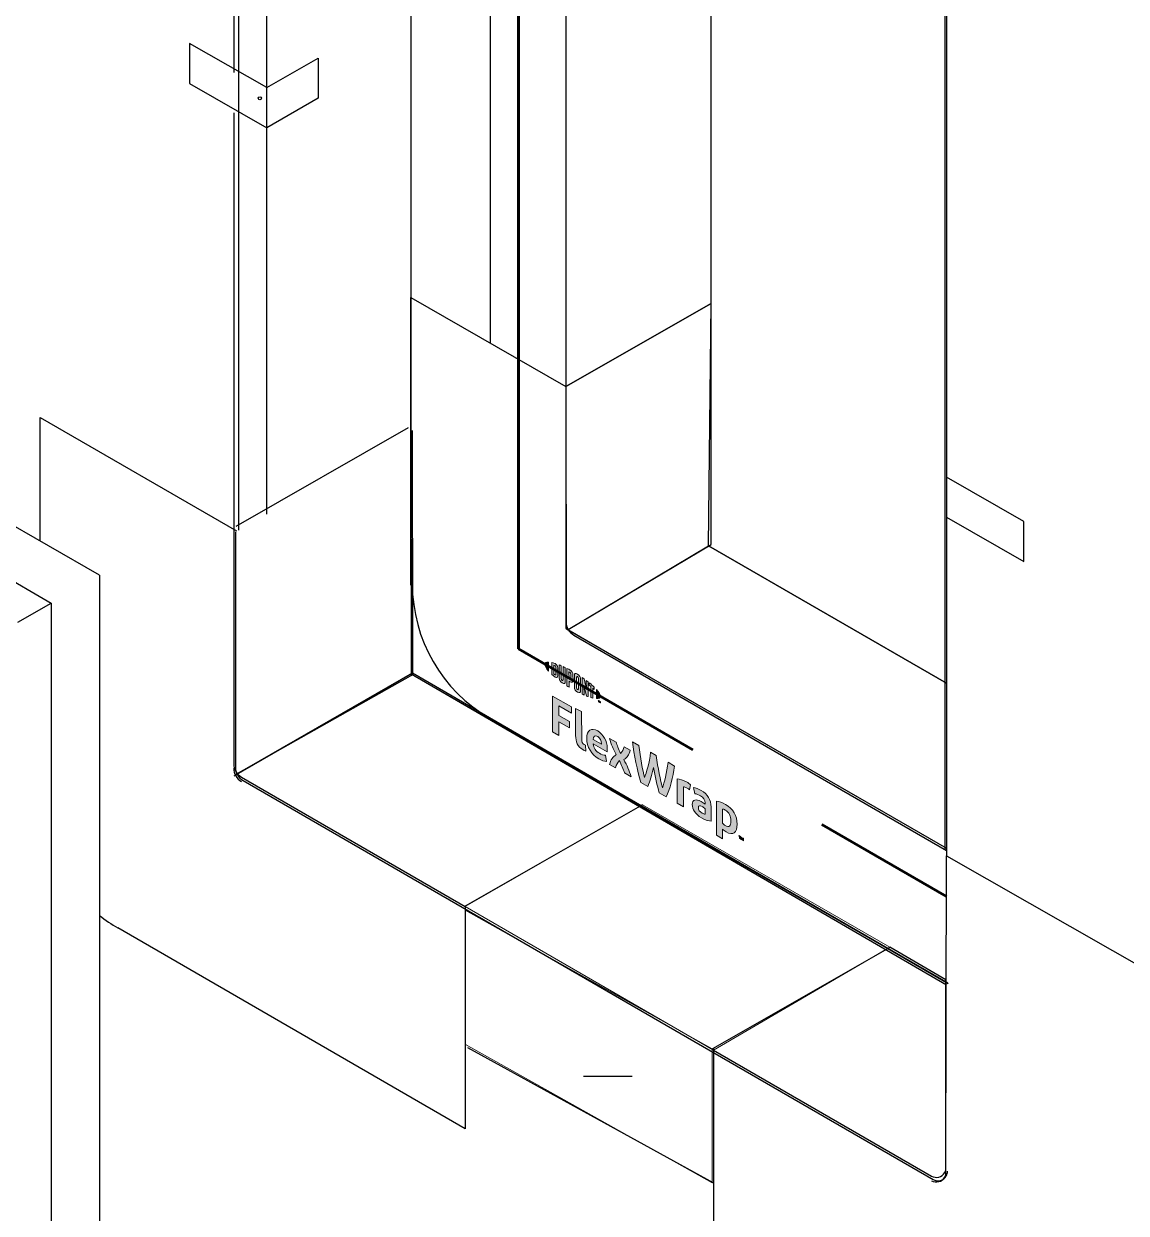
# Model space of a CAD drawing. Header units: inches. Extents: x -22 to 84, y -21 to 19.
# Drawn here: x 63.848 to 65.623, y -2.798 to -0.882 of the extents above; entities that cross this region are included whole.
import ezdxf

# ---------------------------------------------------------------- set-up
doc = ezdxf.new("R2010")
doc.units = ezdxf.units.IN
doc.header["$MEASUREMENT"] = 0
for name, color, linetype, lineweight in [('G-ANNO-TTLB', 7, 'Continuous', 0), ('TYVEK', 7, 'Continuous', 0), ('X-REF - TRACED', 7, 'Continuous', 0)]:
    doc.layers.add(name, color=color, linetype=linetype, lineweight=lineweight)
pattern_1 = [(45, (0, 0), (-7.071, 7.071), [])]

# ---------------------------------------------------------------- blocks, each defined once
blk = doc.blocks.new('Block_28')
at = {"layer": 'TYVEK', "true_color": 0x003b71, "transparency": 33554687}
h = blk.add_hatch(color=156, dxfattribs=at)
h.dxf.hatch_style = 2
edge = h.paths.add_edge_path()
edge.add_spline(control_points=[(64.6999, -2.0227), (64.6999, -2.0227), (64.6997, -1.9651), (64.6997, -1.9651), (64.6997, -1.9651), (64.7301, -1.9826), (64.7301, -1.9826), (64.7301, -1.9826), (64.7301, -1.9926), (64.7301, -1.9926), (64.7301, -1.9926), (64.7099, -1.981), (64.7099, -1.981), (64.7099, -1.981), (64.71, -1.9966), (64.71, -1.9966), (64.71, -1.9966), (64.7269, -2.0064), (64.7269, -2.0064), (64.7269, -2.0064), (64.7269, -2.0164), (64.7269, -2.0164), (64.7269, -2.0164), (64.71, -2.0066), (64.71, -2.0066), (64.71, -2.0066), (64.71, -2.0285), (64.71, -2.0285), (64.71, -2.0285), (64.6999, -2.0227), (64.6999, -2.0227)], knot_values=[0, 0, 0, 0, 1, 1, 1, 2, 2, 2, 3, 3, 3, 4, 4, 4, 5, 5, 5, 6, 6, 6, 7, 7, 7, 8, 8, 8, 9, 9, 9, 10, 10, 10, 10], degree=3, periodic=0)
h = blk.add_hatch(color=156, dxfattribs=at)
h.dxf.hatch_style = 2
edge = h.paths.add_edge_path()
edge.add_spline(control_points=[(64.7467, -2.0344), (64.7467, -2.0388), (64.7477, -2.0418), (64.7506, -2.0434), (64.7513, -2.0438), (64.752, -2.0441), (64.7526, -2.0443), (64.7526, -2.0443), (64.7534, -2.0537), (64.7534, -2.0537), (64.752, -2.0533), (64.7498, -2.0523), (64.7484, -2.0515), (64.7402, -2.0468), (64.7369, -2.0387), (64.7369, -2.0289), (64.7369, -2.0289), (64.7368, -1.985), (64.7368, -1.985), (64.7368, -1.985), (64.7466, -1.99), (64.7466, -1.99), (64.7466, -1.99), (64.7467, -2.0344), (64.7467, -2.0344)], knot_values=[0, 0, 0, 0, 1, 1, 1, 2, 2, 2, 3, 3, 3, 4, 4, 4, 5, 5, 5, 6, 6, 6, 7, 7, 7, 8, 8, 8, 8], degree=3, periodic=0)
h = blk.add_hatch(color=156, dxfattribs=at)
h.dxf.hatch_style = 2
edge = h.paths.add_edge_path()
edge.add_spline(control_points=[(64.7649, -2.0351), (64.7649, -2.0351), (64.7785, -2.0428), (64.7785, -2.0428), (64.7785, -2.0428), (64.7784, -2.0419), (64.7784, -2.0419), (64.7784, -2.0373), (64.7763, -2.0327), (64.7724, -2.0304), (64.7682, -2.028), (64.7655, -2.0298), (64.7649, -2.0351)], knot_values=[0, 0, 0, 0, 1, 1, 1, 2, 2, 2, 3, 3, 3, 4, 4, 4, 4], degree=3, periodic=0)
edge = h.paths.add_edge_path()
edge.add_spline(control_points=[(64.7866, -2.0706), (64.7834, -2.0705), (64.7788, -2.069), (64.7741, -2.0663), (64.7626, -2.0597), (64.7548, -2.0468), (64.7547, -2.0332), (64.7547, -2.0201), (64.7619, -2.0154), (64.7724, -2.0214), (64.7817, -2.0267), (64.7878, -2.0379), (64.7879, -2.0489), (64.7879, -2.0514), (64.7877, -2.0534), (64.7876, -2.055), (64.7876, -2.055), (64.7651, -2.042), (64.7651, -2.042), (64.766, -2.0492), (64.7694, -2.054), (64.7751, -2.0573), (64.7786, -2.0593), (64.7819, -2.0603), (64.785, -2.0606), (64.785, -2.0606), (64.7866, -2.0706), (64.7866, -2.0706)], knot_values=[0, 0, 0, 0, 1, 1, 1, 2, 2, 2, 3, 3, 3, 4, 4, 4, 5, 5, 5, 6, 6, 6, 7, 7, 7, 8, 8, 8, 9, 9, 9, 9], degree=3, periodic=0)
h = blk.add_hatch(color=156, dxfattribs=at)
h.dxf.hatch_style = 2
edge = h.paths.add_edge_path()
edge.add_spline(control_points=[(64.8024, -2.0595), (64.7976, -2.0507), (64.7938, -2.0429), (64.7916, -2.0334), (64.7916, -2.0334), (64.8022, -2.0395), (64.8022, -2.0395), (64.8031, -2.0437), (64.8063, -2.0511), (64.8094, -2.0576), (64.8121, -2.0546), (64.8143, -2.051), (64.8148, -2.0467), (64.8148, -2.0467), (64.8248, -2.0525), (64.8248, -2.0525), (64.823, -2.0599), (64.8198, -2.0641), (64.8145, -2.0674), (64.8197, -2.077), (64.8232, -2.0848), (64.8261, -2.0951), (64.8261, -2.0951), (64.8155, -2.089), (64.8155, -2.089), (64.814, -2.0836), (64.8104, -2.0754), (64.8074, -2.0691), (64.8047, -2.0721), (64.8022, -2.0756), (64.8012, -2.0808), (64.8012, -2.0808), (64.7916, -2.0753), (64.7916, -2.0753), (64.7934, -2.0678), (64.7967, -2.0632), (64.8024, -2.0595)], knot_values=[0, 0, 0, 0, 1, 1, 1, 2, 2, 2, 3, 3, 3, 4, 4, 4, 5, 5, 5, 6, 6, 6, 7, 7, 7, 8, 8, 8, 9, 9, 9, 10, 10, 10, 11, 11, 11, 12, 12, 12, 12], degree=3, periodic=0)
h = blk.add_hatch(color=156, dxfattribs=at)
h.dxf.hatch_style = 2
edge = h.paths.add_edge_path()
edge.add_spline(control_points=[(64.8858, -2.0719), (64.8858, -2.0719), (64.8962, -2.0779), (64.8962, -2.0779), (64.8935, -2.0955), (64.8888, -2.1154), (64.8828, -2.1277), (64.8828, -2.1277), (64.8716, -2.1213), (64.8716, -2.1213), (64.8681, -2.109), (64.865, -2.0951), (64.8623, -2.0801), (64.8596, -2.0921), (64.8566, -2.1024), (64.853, -2.1106), (64.853, -2.1106), (64.8419, -2.1042), (64.8419, -2.1042), (64.8361, -2.0851), (64.831, -2.0596), (64.8283, -2.039), (64.8283, -2.039), (64.8387, -2.0449), (64.8387, -2.0449), (64.8409, -2.0635), (64.8449, -2.0853), (64.8479, -2.0966), (64.8509, -2.0887), (64.8557, -2.0726), (64.8577, -2.0558), (64.8577, -2.0558), (64.8668, -2.0611), (64.8668, -2.0611), (64.869, -2.0802), (64.8737, -2.1018), (64.8768, -2.1132), (64.8796, -2.1052), (64.8837, -2.0881), (64.8858, -2.0719)], knot_values=[0, 0, 0, 0, 1, 1, 1, 2, 2, 2, 3, 3, 3, 4, 4, 4, 5, 5, 5, 6, 6, 6, 7, 7, 7, 8, 8, 8, 9, 9, 9, 10, 10, 10, 11, 11, 11, 12, 12, 12, 13, 13, 13, 13], degree=3, periodic=0)
h = blk.add_hatch(color=156, dxfattribs=at)
h.dxf.hatch_style = 2
edge = h.paths.add_edge_path()
edge.add_spline(control_points=[(64.9155, -2.1035), (64.9181, -2.105), (64.9205, -2.1067), (64.9219, -2.108), (64.9219, -2.108), (64.9205, -2.1164), (64.9205, -2.1164), (64.9193, -2.1152), (64.9178, -2.1142), (64.9163, -2.1134), (64.9137, -2.1119), (64.9119, -2.1114), (64.9104, -2.1114), (64.9104, -2.1114), (64.9105, -2.1436), (64.9105, -2.1436), (64.9105, -2.1436), (64.9006, -2.1379), (64.9006, -2.1379), (64.9006, -2.1379), (64.9005, -2.0986), (64.9005, -2.0986), (64.9044, -2.0986), (64.9104, -2.1006), (64.9155, -2.1035)], knot_values=[0, 0, 0, 0, 1, 1, 1, 2, 2, 2, 3, 3, 3, 4, 4, 4, 5, 5, 5, 6, 6, 6, 7, 7, 7, 8, 8, 8, 8], degree=3, periodic=0)
h = blk.add_hatch(color=156, dxfattribs=at)
h.dxf.hatch_style = 2
edge = h.paths.add_edge_path()
edge.add_spline(control_points=[(64.9454, -2.1554), (64.9454, -2.1554), (64.9454, -2.1466), (64.9454, -2.1466), (64.9438, -2.1452), (64.9421, -2.144), (64.9404, -2.143), (64.9371, -2.1411), (64.9345, -2.1411), (64.9345, -2.145), (64.9345, -2.1484), (64.9367, -2.1515), (64.9405, -2.1536), (64.9426, -2.1549), (64.9444, -2.1554), (64.9454, -2.1554)], knot_values=[0, 0, 0, 0, 1, 1, 1, 2, 2, 2, 3, 3, 3, 4, 4, 4, 5, 5, 5, 5], degree=3, periodic=0)
edge = h.paths.add_edge_path()
edge.add_spline(control_points=[(64.9395, -2.1612), (64.9297, -2.1556), (64.9248, -2.1473), (64.9248, -2.1399), (64.9247, -2.1317), (64.9305, -2.1303), (64.9391, -2.1351), (64.9411, -2.1363), (64.9436, -2.1381), (64.9454, -2.1394), (64.9454, -2.1394), (64.9454, -2.1374), (64.9454, -2.1374), (64.9454, -2.1324), (64.9429, -2.1286), (64.9381, -2.1259), (64.935, -2.1241), (64.9316, -2.1227), (64.9287, -2.1225), (64.9287, -2.1225), (64.9269, -2.1126), (64.9269, -2.1126), (64.93, -2.1128), (64.9349, -2.1147), (64.9392, -2.1172), (64.9497, -2.1232), (64.9549, -2.1326), (64.9549, -2.1437), (64.9549, -2.1437), (64.955, -2.1665), (64.955, -2.1665), (64.9521, -2.1666), (64.9466, -2.1653), (64.9395, -2.1612)], knot_values=[0, 0, 0, 0, 1, 1, 1, 2, 2, 2, 3, 3, 3, 4, 4, 4, 5, 5, 5, 6, 6, 6, 7, 7, 7, 8, 8, 8, 9, 9, 9, 10, 10, 10, 11, 11, 11, 11], degree=3, periodic=0)
h = blk.add_hatch(color=156, dxfattribs=at)
h.dxf.hatch_style = 2
edge = h.paths.add_edge_path()
edge.add_spline(control_points=[(64.9779, -2.1739), (64.9841, -2.1775), (64.987, -2.1747), (64.987, -2.1663), (64.987, -2.1589), (64.9843, -2.1524), (64.9778, -2.1487), (64.976, -2.1476), (64.9747, -2.1473), (64.9732, -2.1471), (64.9732, -2.1471), (64.9733, -2.1701), (64.9733, -2.1701), (64.9746, -2.1716), (64.9758, -2.1727), (64.9779, -2.1739)], knot_values=[0, 0, 0, 0, 1, 1, 1, 2, 2, 2, 3, 3, 3, 4, 4, 4, 5, 5, 5, 5], degree=3, periodic=0)
edge = h.paths.add_edge_path()
edge.add_spline(control_points=[(64.9793, -2.1839), (64.9768, -2.1825), (64.9751, -2.1812), (64.9733, -2.1794), (64.9733, -2.1794), (64.9734, -2.195), (64.9734, -2.195), (64.9734, -2.195), (64.9636, -2.1894), (64.9636, -2.1894), (64.9636, -2.1894), (64.9635, -2.1346), (64.9635, -2.1346), (64.9675, -2.1348), (64.9732, -2.1367), (64.9783, -2.1396), (64.99, -2.1463), (64.997, -2.1585), (64.997, -2.1717), (64.997, -2.1851), (64.9904, -2.1903), (64.9793, -2.1839)], knot_values=[0, 0, 0, 0, 1, 1, 1, 2, 2, 2, 3, 3, 3, 4, 4, 4, 5, 5, 5, 6, 6, 6, 7, 7, 7, 7], degree=3, periodic=0)
h = blk.add_hatch(color=156, dxfattribs=at)
h.dxf.hatch_style = 2
edge = h.paths.add_edge_path()
edge.add_spline(control_points=[(65.004, -2.1923), (65.0044, -2.1935), (65.0048, -2.1944), (65.0052, -2.1954), (65.0056, -2.1949), (65.0059, -2.1944), (65.0063, -2.1936), (65.0063, -2.1936), (65.0073, -2.1942), (65.0073, -2.1942), (65.0073, -2.1942), (65.0073, -2.1984), (65.0073, -2.1984), (65.0073, -2.1984), (65.0064, -2.1979), (65.0064, -2.1979), (65.0064, -2.1979), (65.0064, -2.1959), (65.0064, -2.1959), (65.0064, -2.1959), (65.0064, -2.1953), (65.0064, -2.1953), (65.0061, -2.1958), (65.0058, -2.1963), (65.0055, -2.1966), (65.0055, -2.1966), (65.0048, -2.1962), (65.0048, -2.1962), (65.0045, -2.1955), (65.0042, -2.1946), (65.0039, -2.1938), (65.0039, -2.1938), (65.0039, -2.1945), (65.0039, -2.1945), (65.0039, -2.1945), (65.0039, -2.1965), (65.0039, -2.1965), (65.0039, -2.1965), (65.003, -2.196), (65.003, -2.196), (65.003, -2.196), (65.003, -2.1917), (65.003, -2.1917), (65.003, -2.1917), (65.004, -2.1923), (65.004, -2.1923)], knot_values=[0, 0, 0, 0, 1, 1, 1, 2, 2, 2, 3, 3, 3, 4, 4, 4, 5, 5, 5, 6, 6, 6, 7, 7, 7, 8, 8, 8, 9, 9, 9, 10, 10, 10, 11, 11, 11, 12, 12, 12, 13, 13, 13, 14, 14, 14, 15, 15, 15, 15], degree=3, periodic=0)
edge = h.paths.add_edge_path()
edge.add_spline(control_points=[(65.0006, -2.1913), (65.0006, -2.1913), (64.9996, -2.1907), (64.9996, -2.1907), (64.9996, -2.1907), (64.9996, -2.1898), (64.9996, -2.1898), (64.9996, -2.1898), (65.0026, -2.1915), (65.0026, -2.1915), (65.0026, -2.1915), (65.0026, -2.1924), (65.0026, -2.1924), (65.0026, -2.1924), (65.0016, -2.1919), (65.0016, -2.1919), (65.0016, -2.1919), (65.0016, -2.1952), (65.0016, -2.1952), (65.0016, -2.1952), (65.0006, -2.1946), (65.0006, -2.1946), (65.0006, -2.1946), (65.0006, -2.1913), (65.0006, -2.1913)], knot_values=[0, 0, 0, 0, 1, 1, 1, 2, 2, 2, 3, 3, 3, 4, 4, 4, 5, 5, 5, 6, 6, 6, 7, 7, 7, 8, 8, 8, 8], degree=3, periodic=0)
at = {"layer": 'TYVEK'}
for points, knots in [([(64.6999, -2.0227), (64.6999, -2.0227), (64.6997, -1.9651), (64.6997, -1.9651), (64.6997, -1.9651), (64.7301, -1.9826), (64.7301, -1.9826), (64.7301, -1.9826), (64.7301, -1.9926), (64.7301, -1.9926), (64.7301, -1.9926), (64.7099, -1.981), (64.7099, -1.981), (64.7099, -1.981), (64.71, -1.9966), (64.71, -1.9966), (64.71, -1.9966), (64.7269, -2.0064), (64.7269, -2.0064), (64.7269, -2.0064), (64.7269, -2.0164), (64.7269, -2.0164), (64.7269, -2.0164), (64.71, -2.0066), (64.71, -2.0066), (64.71, -2.0066), (64.71, -2.0285), (64.71, -2.0285), (64.71, -2.0285), (64.6999, -2.0227), (64.6999, -2.0227)], [0, 0, 0, 0, 1, 1, 1, 2, 2, 2, 3, 3, 3, 4, 4, 4, 5, 5, 5, 6, 6, 6, 7, 7, 7, 8, 8, 8, 9, 9, 9, 10, 10, 10, 10]), ([(64.7467, -2.0344), (64.7467, -2.0388), (64.7477, -2.0418), (64.7506, -2.0434), (64.7513, -2.0438), (64.752, -2.0441), (64.7526, -2.0443), (64.7526, -2.0443), (64.7534, -2.0537), (64.7534, -2.0537), (64.752, -2.0533), (64.7498, -2.0523), (64.7484, -2.0515), (64.7402, -2.0468), (64.7369, -2.0387), (64.7369, -2.0289), (64.7369, -2.0289), (64.7368, -1.985), (64.7368, -1.985), (64.7368, -1.985), (64.7466, -1.99), (64.7466, -1.99), (64.7466, -1.99), (64.7467, -2.0344), (64.7467, -2.0344)], [0, 0, 0, 0, 1, 1, 1, 2, 2, 2, 3, 3, 3, 4, 4, 4, 5, 5, 5, 6, 6, 6, 7, 7, 7, 8, 8, 8, 8]), ([(64.7866, -2.0706), (64.7834, -2.0705), (64.7788, -2.069), (64.7741, -2.0663), (64.7626, -2.0597), (64.7548, -2.0468), (64.7547, -2.0332), (64.7547, -2.0201), (64.7619, -2.0154), (64.7724, -2.0214), (64.7817, -2.0267), (64.7878, -2.0379), (64.7879, -2.0489), (64.7879, -2.0514), (64.7877, -2.0534), (64.7876, -2.055), (64.7876, -2.055), (64.7651, -2.042), (64.7651, -2.042), (64.766, -2.0492), (64.7694, -2.054), (64.7751, -2.0573), (64.7786, -2.0593), (64.7819, -2.0603), (64.785, -2.0606), (64.785, -2.0606), (64.7866, -2.0706), (64.7866, -2.0706)], [0, 0, 0, 0, 1, 1, 1, 2, 2, 2, 3, 3, 3, 4, 4, 4, 5, 5, 5, 6, 6, 6, 7, 7, 7, 8, 8, 8, 9, 9, 9, 9]), ([(64.7649, -2.0351), (64.7649, -2.0351), (64.7785, -2.0428), (64.7785, -2.0428), (64.7785, -2.0428), (64.7784, -2.0419), (64.7784, -2.0419), (64.7784, -2.0373), (64.7763, -2.0327), (64.7724, -2.0304), (64.7682, -2.028), (64.7655, -2.0298), (64.7649, -2.0351)], [0, 0, 0, 0, 1, 1, 1, 2, 2, 2, 3, 3, 3, 4, 4, 4, 4]), ([(64.8024, -2.0595), (64.7976, -2.0507), (64.7938, -2.0429), (64.7916, -2.0334), (64.7916, -2.0334), (64.8022, -2.0395), (64.8022, -2.0395), (64.8031, -2.0437), (64.8063, -2.0511), (64.8094, -2.0576), (64.8121, -2.0546), (64.8143, -2.051), (64.8148, -2.0467), (64.8148, -2.0467), (64.8248, -2.0525), (64.8248, -2.0525), (64.823, -2.0599), (64.8198, -2.0641), (64.8145, -2.0674), (64.8197, -2.077), (64.8232, -2.0848), (64.8261, -2.0951), (64.8261, -2.0951), (64.8155, -2.089), (64.8155, -2.089), (64.814, -2.0836), (64.8104, -2.0754), (64.8074, -2.0691), (64.8047, -2.0721), (64.8022, -2.0756), (64.8012, -2.0808), (64.8012, -2.0808), (64.7916, -2.0753), (64.7916, -2.0753), (64.7934, -2.0678), (64.7967, -2.0632), (64.8024, -2.0595)], [0, 0, 0, 0, 1, 1, 1, 2, 2, 2, 3, 3, 3, 4, 4, 4, 5, 5, 5, 6, 6, 6, 7, 7, 7, 8, 8, 8, 9, 9, 9, 10, 10, 10, 11, 11, 11, 12, 12, 12, 12]), ([(64.8858, -2.0719), (64.8858, -2.0719), (64.8962, -2.0779), (64.8962, -2.0779), (64.8935, -2.0955), (64.8888, -2.1154), (64.8828, -2.1277), (64.8828, -2.1277), (64.8716, -2.1213), (64.8716, -2.1213), (64.8681, -2.109), (64.865, -2.0951), (64.8623, -2.0801), (64.8596, -2.0921), (64.8566, -2.1024), (64.853, -2.1106), (64.853, -2.1106), (64.8419, -2.1042), (64.8419, -2.1042), (64.8361, -2.0851), (64.831, -2.0596), (64.8283, -2.039), (64.8283, -2.039), (64.8387, -2.0449), (64.8387, -2.0449), (64.8409, -2.0635), (64.8449, -2.0853), (64.8479, -2.0966), (64.8509, -2.0887), (64.8557, -2.0726), (64.8577, -2.0558), (64.8577, -2.0558), (64.8668, -2.0611), (64.8668, -2.0611), (64.869, -2.0802), (64.8737, -2.1018), (64.8768, -2.1132), (64.8796, -2.1052), (64.8837, -2.0881), (64.8858, -2.0719)], [0, 0, 0, 0, 1, 1, 1, 2, 2, 2, 3, 3, 3, 4, 4, 4, 5, 5, 5, 6, 6, 6, 7, 7, 7, 8, 8, 8, 9, 9, 9, 10, 10, 10, 11, 11, 11, 12, 12, 12, 13, 13, 13, 13]), ([(64.9155, -2.1035), (64.9181, -2.105), (64.9205, -2.1067), (64.9219, -2.108), (64.9219, -2.108), (64.9205, -2.1164), (64.9205, -2.1164), (64.9193, -2.1152), (64.9178, -2.1142), (64.9163, -2.1134), (64.9137, -2.1119), (64.9119, -2.1114), (64.9104, -2.1114), (64.9104, -2.1114), (64.9105, -2.1436), (64.9105, -2.1436), (64.9105, -2.1436), (64.9006, -2.1379), (64.9006, -2.1379), (64.9006, -2.1379), (64.9005, -2.0986), (64.9005, -2.0986), (64.9044, -2.0986), (64.9104, -2.1006), (64.9155, -2.1035)], [0, 0, 0, 0, 1, 1, 1, 2, 2, 2, 3, 3, 3, 4, 4, 4, 5, 5, 5, 6, 6, 6, 7, 7, 7, 8, 8, 8, 8]), ([(64.9395, -2.1612), (64.9297, -2.1556), (64.9248, -2.1473), (64.9248, -2.1399), (64.9247, -2.1317), (64.9305, -2.1303), (64.9391, -2.1351), (64.9411, -2.1363), (64.9436, -2.1381), (64.9454, -2.1394), (64.9454, -2.1394), (64.9454, -2.1374), (64.9454, -2.1374), (64.9454, -2.1324), (64.9429, -2.1286), (64.9381, -2.1259), (64.935, -2.1241), (64.9316, -2.1227), (64.9287, -2.1225), (64.9287, -2.1225), (64.9269, -2.1126), (64.9269, -2.1126), (64.93, -2.1128), (64.9349, -2.1147), (64.9392, -2.1172), (64.9497, -2.1232), (64.9549, -2.1326), (64.9549, -2.1437), (64.9549, -2.1437), (64.955, -2.1665), (64.955, -2.1665), (64.9521, -2.1666), (64.9466, -2.1653), (64.9395, -2.1612)], [0, 0, 0, 0, 1, 1, 1, 2, 2, 2, 3, 3, 3, 4, 4, 4, 5, 5, 5, 6, 6, 6, 7, 7, 7, 8, 8, 8, 9, 9, 9, 10, 10, 10, 11, 11, 11, 11]), ([(64.9454, -2.1554), (64.9454, -2.1554), (64.9454, -2.1466), (64.9454, -2.1466), (64.9438, -2.1452), (64.9421, -2.144), (64.9404, -2.143), (64.9371, -2.1411), (64.9345, -2.1411), (64.9345, -2.145), (64.9345, -2.1484), (64.9367, -2.1515), (64.9405, -2.1536), (64.9426, -2.1549), (64.9444, -2.1554), (64.9454, -2.1554)], [0, 0, 0, 0, 1, 1, 1, 2, 2, 2, 3, 3, 3, 4, 4, 4, 5, 5, 5, 5]), ([(64.9793, -2.1839), (64.9768, -2.1825), (64.9751, -2.1812), (64.9733, -2.1794), (64.9733, -2.1794), (64.9734, -2.195), (64.9734, -2.195), (64.9734, -2.195), (64.9636, -2.1894), (64.9636, -2.1894), (64.9636, -2.1894), (64.9635, -2.1346), (64.9635, -2.1346), (64.9675, -2.1348), (64.9732, -2.1367), (64.9783, -2.1396), (64.99, -2.1463), (64.997, -2.1585), (64.997, -2.1717), (64.997, -2.1851), (64.9904, -2.1903), (64.9793, -2.1839)], [0, 0, 0, 0, 1, 1, 1, 2, 2, 2, 3, 3, 3, 4, 4, 4, 5, 5, 5, 6, 6, 6, 7, 7, 7, 7]), ([(64.9779, -2.1739), (64.9841, -2.1775), (64.987, -2.1747), (64.987, -2.1663), (64.987, -2.1589), (64.9843, -2.1524), (64.9778, -2.1487), (64.976, -2.1476), (64.9747, -2.1473), (64.9732, -2.1471), (64.9732, -2.1471), (64.9733, -2.1701), (64.9733, -2.1701), (64.9746, -2.1716), (64.9758, -2.1727), (64.9779, -2.1739)], [0, 0, 0, 0, 1, 1, 1, 2, 2, 2, 3, 3, 3, 4, 4, 4, 5, 5, 5, 5]), ([(65.0006, -2.1913), (65.0006, -2.1913), (64.9996, -2.1907), (64.9996, -2.1907), (64.9996, -2.1907), (64.9996, -2.1898), (64.9996, -2.1898), (64.9996, -2.1898), (65.0026, -2.1915), (65.0026, -2.1915), (65.0026, -2.1915), (65.0026, -2.1924), (65.0026, -2.1924), (65.0026, -2.1924), (65.0016, -2.1919), (65.0016, -2.1919), (65.0016, -2.1919), (65.0016, -2.1952), (65.0016, -2.1952), (65.0016, -2.1952), (65.0006, -2.1946), (65.0006, -2.1946), (65.0006, -2.1946), (65.0006, -2.1913), (65.0006, -2.1913)], [0, 0, 0, 0, 1, 1, 1, 2, 2, 2, 3, 3, 3, 4, 4, 4, 5, 5, 5, 6, 6, 6, 7, 7, 7, 8, 8, 8, 8]), ([(65.004, -2.1923), (65.0044, -2.1935), (65.0048, -2.1944), (65.0052, -2.1954), (65.0056, -2.1949), (65.0059, -2.1944), (65.0063, -2.1936), (65.0063, -2.1936), (65.0073, -2.1942), (65.0073, -2.1942), (65.0073, -2.1942), (65.0073, -2.1984), (65.0073, -2.1984), (65.0073, -2.1984), (65.0064, -2.1979), (65.0064, -2.1979), (65.0064, -2.1979), (65.0064, -2.1959), (65.0064, -2.1959), (65.0064, -2.1959), (65.0064, -2.1953), (65.0064, -2.1953), (65.0061, -2.1958), (65.0058, -2.1963), (65.0055, -2.1966), (65.0055, -2.1966), (65.0048, -2.1962), (65.0048, -2.1962), (65.0045, -2.1955), (65.0042, -2.1946), (65.0039, -2.1938), (65.0039, -2.1938), (65.0039, -2.1945), (65.0039, -2.1945), (65.0039, -2.1945), (65.0039, -2.1965), (65.0039, -2.1965), (65.0039, -2.1965), (65.003, -2.196), (65.003, -2.196), (65.003, -2.196), (65.003, -2.1917), (65.003, -2.1917), (65.003, -2.1917), (65.004, -2.1923), (65.004, -2.1923)], [0, 0, 0, 0, 1, 1, 1, 2, 2, 2, 3, 3, 3, 4, 4, 4, 5, 5, 5, 6, 6, 6, 7, 7, 7, 8, 8, 8, 9, 9, 9, 10, 10, 10, 11, 11, 11, 12, 12, 12, 13, 13, 13, 14, 14, 14, 15, 15, 15, 15])]:
    blk.add_open_spline(points, degree=3, knots=knots, dxfattribs=at)
blk = doc.blocks.new('Block_29')
at = {"layer": 'TYVEK', "true_color": 0x003b71, "transparency": 33554687}
h = blk.add_hatch(color=156, dxfattribs=at)
h.dxf.hatch_style = 2
edge = h.paths.add_edge_path()
edge.add_spline(control_points=[(64.6872, -1.9141), (64.6872, -1.9167), (64.6894, -1.9205), (64.6933, -1.9248), (64.6933, -1.9248), (64.6933, -1.9104), (64.6933, -1.9104), (64.6894, -1.9102), (64.6872, -1.9114), (64.6872, -1.9141)], knot_values=[0, 0, 0, 0, 1, 1, 1, 2, 2, 2, 3, 3, 3, 3], degree=3, periodic=0)
h = blk.add_hatch(color=156, dxfattribs=at)
h.dxf.hatch_style = 2
edge = h.paths.add_edge_path()
edge.add_spline(control_points=[(64.705, -1.9302), (64.705, -1.9313), (64.7044, -1.9313), (64.7037, -1.9309), (64.7032, -1.9306), (64.7023, -1.9299), (64.7017, -1.9293), (64.7017, -1.9293), (64.7016, -1.9155), (64.7016, -1.9155), (64.7023, -1.9157), (64.7031, -1.9159), (64.7037, -1.9162), (64.7044, -1.9166), (64.7049, -1.9173), (64.7049, -1.9184), (64.7049, -1.9184), (64.705, -1.9302), (64.705, -1.9302)], knot_values=[0, 0, 0, 0, 1, 1, 1, 2, 2, 2, 3, 3, 3, 4, 4, 4, 5, 5, 5, 6, 6, 6, 6], degree=3, periodic=0)
edge = h.paths.add_edge_path()
edge.add_spline(control_points=[(64.7041, -1.9129), (64.703, -1.9123), (64.7015, -1.9117), (64.6986, -1.9111), (64.6986, -1.9111), (64.6987, -1.9303), (64.6987, -1.9303), (64.7012, -1.9326), (64.7031, -1.9342), (64.7042, -1.9348), (64.7067, -1.9362), (64.7081, -1.9353), (64.7081, -1.9324), (64.7081, -1.9324), (64.708, -1.9197), (64.708, -1.9197), (64.708, -1.9169), (64.7066, -1.9143), (64.7041, -1.9129)], knot_values=[0, 0, 0, 0, 1, 1, 1, 2, 2, 2, 3, 3, 3, 4, 4, 4, 5, 5, 5, 6, 6, 6, 6], degree=3, periodic=0)
h = blk.add_hatch(color=156, dxfattribs=at)
h.dxf.hatch_style = 2
edge = h.paths.add_edge_path()
edge.add_spline(control_points=[(64.7168, -1.9392), (64.7168, -1.9403), (64.7165, -1.9408), (64.7153, -1.9399), (64.7141, -1.9391), (64.7138, -1.9384), (64.7138, -1.937), (64.7138, -1.937), (64.7137, -1.9162), (64.7137, -1.9162), (64.7129, -1.9159), (64.7112, -1.9151), (64.7104, -1.9148), (64.7104, -1.9148), (64.7105, -1.9359), (64.7105, -1.9359), (64.7105, -1.9393), (64.7119, -1.9414), (64.7153, -1.9438), (64.7183, -1.9459), (64.7202, -1.9452), (64.7202, -1.9415), (64.7202, -1.9415), (64.7201, -1.9192), (64.7201, -1.9192), (64.7195, -1.9189), (64.7174, -1.9179), (64.7167, -1.9176), (64.7167, -1.9176), (64.7168, -1.9392), (64.7168, -1.9392)], knot_values=[0, 0, 0, 0, 1, 1, 1, 2, 2, 2, 3, 3, 3, 4, 4, 4, 5, 5, 5, 6, 6, 6, 7, 7, 7, 8, 8, 8, 9, 9, 9, 10, 10, 10, 10], degree=3, periodic=0)
h = blk.add_hatch(color=156, dxfattribs=at)
h.dxf.hatch_style = 2
edge = h.paths.add_edge_path()
edge.add_spline(control_points=[(64.7292, -1.9372), (64.7292, -1.9384), (64.7289, -1.9388), (64.7275, -1.938), (64.7275, -1.938), (64.7263, -1.9373), (64.7263, -1.9373), (64.7263, -1.9373), (64.7262, -1.9263), (64.7262, -1.9263), (64.7268, -1.9265), (64.7271, -1.9267), (64.7274, -1.9269), (64.7289, -1.9277), (64.7292, -1.9286), (64.7292, -1.9298), (64.7292, -1.9298), (64.7292, -1.9372), (64.7292, -1.9372)], knot_values=[0, 0, 0, 0, 1, 1, 1, 2, 2, 2, 3, 3, 3, 4, 4, 4, 5, 5, 5, 6, 6, 6, 6], degree=3, periodic=0)
edge = h.paths.add_edge_path()
edge.add_spline(control_points=[(64.7276, -1.9231), (64.727, -1.9227), (64.7248, -1.9216), (64.7228, -1.9206), (64.7228, -1.9206), (64.7229, -1.9486), (64.7229, -1.9486), (64.7236, -1.949), (64.7253, -1.9501), (64.7263, -1.9507), (64.7263, -1.9507), (64.7263, -1.9412), (64.7263, -1.9412), (64.7263, -1.9412), (64.7276, -1.942), (64.7276, -1.942), (64.7312, -1.944), (64.7327, -1.943), (64.7327, -1.9395), (64.7327, -1.9395), (64.7326, -1.9312), (64.7326, -1.9312), (64.7326, -1.9277), (64.731, -1.925), (64.7276, -1.9231)], knot_values=[0, 0, 0, 0, 1, 1, 1, 2, 2, 2, 3, 3, 3, 4, 4, 4, 5, 5, 5, 6, 6, 6, 7, 7, 7, 8, 8, 8, 8], degree=3, periodic=0)
h = blk.add_hatch(color=156, dxfattribs=at)
h.dxf.hatch_style = 2
edge = h.paths.add_edge_path()
edge.add_spline(control_points=[(64.7414, -1.954), (64.7414, -1.9551), (64.7411, -1.9555), (64.7399, -1.9548), (64.7387, -1.9541), (64.7383, -1.9533), (64.7383, -1.9522), (64.7383, -1.9522), (64.7383, -1.9347), (64.7383, -1.9347), (64.7383, -1.9336), (64.7386, -1.9331), (64.7399, -1.9339), (64.7411, -1.9346), (64.7414, -1.9354), (64.7414, -1.9365), (64.7414, -1.9365), (64.7414, -1.954), (64.7414, -1.954)], knot_values=[0, 0, 0, 0, 1, 1, 1, 2, 2, 2, 3, 3, 3, 4, 4, 4, 5, 5, 5, 6, 6, 6, 6], degree=3, periodic=0)
edge = h.paths.add_edge_path()
edge.add_spline(control_points=[(64.7399, -1.93), (64.7367, -1.928), (64.7348, -1.9285), (64.7348, -1.9322), (64.7348, -1.9322), (64.7349, -1.9505), (64.7349, -1.9505), (64.7349, -1.9544), (64.7366, -1.957), (64.7399, -1.9588), (64.7432, -1.9605), (64.7449, -1.96), (64.7449, -1.9559), (64.7449, -1.9559), (64.7448, -1.9384), (64.7448, -1.9384), (64.7448, -1.9344), (64.7433, -1.9321), (64.7399, -1.93)], knot_values=[0, 0, 0, 0, 1, 1, 1, 2, 2, 2, 3, 3, 3, 4, 4, 4, 5, 5, 5, 6, 6, 6, 6], degree=3, periodic=0)
h = blk.add_hatch(color=156, dxfattribs=at)
h.dxf.hatch_style = 2
edge = h.paths.add_edge_path()
edge.add_spline(control_points=[(64.7543, -1.9539), (64.7543, -1.9539), (64.7505, -1.9375), (64.7505, -1.9375), (64.7495, -1.9367), (64.7482, -1.9358), (64.7473, -1.9352), (64.7473, -1.9352), (64.7474, -1.9621), (64.7474, -1.9621), (64.748, -1.9624), (64.7498, -1.9632), (64.7506, -1.9635), (64.7506, -1.9635), (64.7503, -1.9475), (64.7503, -1.9475), (64.7503, -1.9475), (64.7544, -1.9651), (64.7544, -1.9651), (64.7552, -1.9654), (64.7565, -1.9659), (64.7573, -1.9661), (64.7573, -1.9661), (64.7572, -1.9425), (64.7572, -1.9425), (64.7564, -1.9418), (64.7548, -1.9406), (64.7541, -1.9401), (64.7541, -1.9401), (64.7543, -1.9539), (64.7543, -1.9539)], knot_values=[0, 0, 0, 0, 1, 1, 1, 2, 2, 2, 3, 3, 3, 4, 4, 4, 5, 5, 5, 6, 6, 6, 7, 7, 7, 8, 8, 8, 9, 9, 9, 10, 10, 10, 10], degree=3, periodic=0)
h = blk.add_hatch(color=156, dxfattribs=at)
h.dxf.hatch_style = 2
edge = h.paths.add_edge_path()
edge.add_spline(control_points=[(64.7589, -1.9476), (64.7598, -1.9483), (64.7606, -1.9489), (64.7614, -1.9496), (64.7614, -1.9496), (64.7615, -1.9675), (64.7615, -1.9675), (64.7622, -1.9677), (64.7636, -1.9681), (64.7645, -1.9683), (64.7645, -1.9683), (64.7645, -1.9522), (64.7645, -1.9522), (64.7654, -1.953), (64.7662, -1.9537), (64.767, -1.9544), (64.767, -1.9544), (64.767, -1.951), (64.767, -1.951), (64.7646, -1.9486), (64.762, -1.9463), (64.7589, -1.9439), (64.7589, -1.9439), (64.7589, -1.9476), (64.7589, -1.9476)], knot_values=[0, 0, 0, 0, 1, 1, 1, 2, 2, 2, 3, 3, 3, 4, 4, 4, 5, 5, 5, 6, 6, 6, 7, 7, 7, 8, 8, 8, 8], degree=3, periodic=0)
h = blk.add_hatch(color=156, dxfattribs=at)
h.dxf.hatch_style = 2
edge = h.paths.add_edge_path()
edge.add_spline(control_points=[(64.7768, -1.9655), (64.7768, -1.9681), (64.7746, -1.9693), (64.7707, -1.9692), (64.7707, -1.9692), (64.7706, -1.9548), (64.7706, -1.9548), (64.7745, -1.9591), (64.7768, -1.9629), (64.7768, -1.9655)], knot_values=[0, 0, 0, 0, 1, 1, 1, 2, 2, 2, 3, 3, 3, 3], degree=3, periodic=0)
h = blk.add_hatch(color=156, dxfattribs=at)
h.dxf.hatch_style = 2
edge = h.paths.add_edge_path()
edge.add_spline(control_points=[(64.775, -1.9731), (64.775, -1.9731), (64.7753, -1.9734), (64.7753, -1.9734), (64.7753, -1.9734), (64.7759, -1.9747), (64.7759, -1.9747), (64.7759, -1.9747), (64.7764, -1.974), (64.7764, -1.974), (64.7764, -1.974), (64.7768, -1.9742), (64.7768, -1.9742), (64.7768, -1.9742), (64.7768, -1.9763), (64.7768, -1.9763), (64.7768, -1.9763), (64.7765, -1.9761), (64.7765, -1.9761), (64.7765, -1.9761), (64.7765, -1.9746), (64.7765, -1.9746), (64.7765, -1.9746), (64.7759, -1.9753), (64.7759, -1.9753), (64.7759, -1.9753), (64.7759, -1.9752), (64.7759, -1.9752), (64.7759, -1.9752), (64.7753, -1.9739), (64.7753, -1.9739), (64.7753, -1.9739), (64.7753, -1.9754), (64.7753, -1.9754), (64.7753, -1.9754), (64.775, -1.9752), (64.775, -1.9752), (64.775, -1.9752), (64.775, -1.9731), (64.775, -1.9731)], knot_values=[0, 0, 0, 0, 1, 1, 1, 2, 2, 2, 3, 3, 3, 4, 4, 4, 5, 5, 5, 6, 6, 6, 7, 7, 7, 8, 8, 8, 9, 9, 9, 10, 10, 10, 11, 11, 11, 12, 12, 12, 13, 13, 13, 13], degree=3, periodic=0)
edge = h.paths.add_edge_path()
edge.add_spline(control_points=[(64.7737, -1.9728), (64.7737, -1.9728), (64.7731, -1.9724), (64.7731, -1.9724), (64.7731, -1.9724), (64.7731, -1.9721), (64.7731, -1.9721), (64.7731, -1.9721), (64.7746, -1.9729), (64.7746, -1.9729), (64.7746, -1.9729), (64.7746, -1.9733), (64.7746, -1.9733), (64.7746, -1.9733), (64.774, -1.973), (64.774, -1.973), (64.774, -1.973), (64.774, -1.9747), (64.774, -1.9747), (64.774, -1.9747), (64.7737, -1.9745), (64.7737, -1.9745), (64.7737, -1.9745), (64.7737, -1.9728), (64.7737, -1.9728)], knot_values=[0, 0, 0, 0, 1, 1, 1, 2, 2, 2, 3, 3, 3, 4, 4, 4, 5, 5, 5, 6, 6, 6, 7, 7, 7, 8, 8, 8, 8], degree=3, periodic=0)
at = {"layer": 'TYVEK'}
for points, knots in [([(64.6872, -1.9141), (64.6872, -1.9167), (64.6894, -1.9205), (64.6933, -1.9248), (64.6933, -1.9248), (64.6933, -1.9104), (64.6933, -1.9104), (64.6894, -1.9102), (64.6872, -1.9114), (64.6872, -1.9141)], [0, 0, 0, 0, 1, 1, 1, 2, 2, 2, 3, 3, 3, 3]), ([(64.7041, -1.9129), (64.703, -1.9123), (64.7015, -1.9117), (64.6986, -1.9111), (64.6986, -1.9111), (64.6987, -1.9303), (64.6987, -1.9303), (64.7012, -1.9326), (64.7031, -1.9342), (64.7042, -1.9348), (64.7067, -1.9362), (64.7081, -1.9353), (64.7081, -1.9324), (64.7081, -1.9324), (64.708, -1.9197), (64.708, -1.9197), (64.708, -1.9169), (64.7066, -1.9143), (64.7041, -1.9129)], [0, 0, 0, 0, 1, 1, 1, 2, 2, 2, 3, 3, 3, 4, 4, 4, 5, 5, 5, 6, 6, 6, 6]), ([(64.705, -1.9302), (64.705, -1.9313), (64.7044, -1.9313), (64.7037, -1.9309), (64.7032, -1.9306), (64.7023, -1.9299), (64.7017, -1.9293), (64.7017, -1.9293), (64.7016, -1.9155), (64.7016, -1.9155), (64.7023, -1.9157), (64.7031, -1.9159), (64.7037, -1.9162), (64.7044, -1.9166), (64.7049, -1.9173), (64.7049, -1.9184), (64.7049, -1.9184), (64.705, -1.9302), (64.705, -1.9302)], [0, 0, 0, 0, 1, 1, 1, 2, 2, 2, 3, 3, 3, 4, 4, 4, 5, 5, 5, 6, 6, 6, 6]), ([(64.7168, -1.9392), (64.7168, -1.9403), (64.7165, -1.9408), (64.7153, -1.9399), (64.7141, -1.9391), (64.7138, -1.9384), (64.7138, -1.937), (64.7138, -1.937), (64.7137, -1.9162), (64.7137, -1.9162), (64.7129, -1.9159), (64.7112, -1.9151), (64.7104, -1.9148), (64.7104, -1.9148), (64.7105, -1.9359), (64.7105, -1.9359), (64.7105, -1.9393), (64.7119, -1.9414), (64.7153, -1.9438), (64.7183, -1.9459), (64.7202, -1.9452), (64.7202, -1.9415), (64.7202, -1.9415), (64.7201, -1.9192), (64.7201, -1.9192), (64.7195, -1.9189), (64.7174, -1.9179), (64.7167, -1.9176), (64.7167, -1.9176), (64.7168, -1.9392), (64.7168, -1.9392)], [0, 0, 0, 0, 1, 1, 1, 2, 2, 2, 3, 3, 3, 4, 4, 4, 5, 5, 5, 6, 6, 6, 7, 7, 7, 8, 8, 8, 9, 9, 9, 10, 10, 10, 10]), ([(64.7276, -1.9231), (64.727, -1.9227), (64.7248, -1.9216), (64.7228, -1.9206), (64.7228, -1.9206), (64.7229, -1.9486), (64.7229, -1.9486), (64.7236, -1.949), (64.7253, -1.9501), (64.7263, -1.9507), (64.7263, -1.9507), (64.7263, -1.9412), (64.7263, -1.9412), (64.7263, -1.9412), (64.7276, -1.942), (64.7276, -1.942), (64.7312, -1.944), (64.7327, -1.943), (64.7327, -1.9395), (64.7327, -1.9395), (64.7326, -1.9312), (64.7326, -1.9312), (64.7326, -1.9277), (64.731, -1.925), (64.7276, -1.9231)], [0, 0, 0, 0, 1, 1, 1, 2, 2, 2, 3, 3, 3, 4, 4, 4, 5, 5, 5, 6, 6, 6, 7, 7, 7, 8, 8, 8, 8]), ([(64.7292, -1.9372), (64.7292, -1.9384), (64.7289, -1.9388), (64.7275, -1.938), (64.7275, -1.938), (64.7263, -1.9373), (64.7263, -1.9373), (64.7263, -1.9373), (64.7262, -1.9263), (64.7262, -1.9263), (64.7268, -1.9265), (64.7271, -1.9267), (64.7274, -1.9269), (64.7289, -1.9277), (64.7292, -1.9286), (64.7292, -1.9298), (64.7292, -1.9298), (64.7292, -1.9372), (64.7292, -1.9372)], [0, 0, 0, 0, 1, 1, 1, 2, 2, 2, 3, 3, 3, 4, 4, 4, 5, 5, 5, 6, 6, 6, 6]), ([(64.7399, -1.93), (64.7367, -1.928), (64.7348, -1.9285), (64.7348, -1.9322), (64.7348, -1.9322), (64.7349, -1.9505), (64.7349, -1.9505), (64.7349, -1.9544), (64.7366, -1.957), (64.7399, -1.9588), (64.7432, -1.9605), (64.7449, -1.96), (64.7449, -1.9559), (64.7449, -1.9559), (64.7448, -1.9384), (64.7448, -1.9384), (64.7448, -1.9344), (64.7433, -1.9321), (64.7399, -1.93)], [0, 0, 0, 0, 1, 1, 1, 2, 2, 2, 3, 3, 3, 4, 4, 4, 5, 5, 5, 6, 6, 6, 6]), ([(64.7414, -1.954), (64.7414, -1.9551), (64.7411, -1.9555), (64.7399, -1.9548), (64.7387, -1.9541), (64.7383, -1.9533), (64.7383, -1.9522), (64.7383, -1.9522), (64.7383, -1.9347), (64.7383, -1.9347), (64.7383, -1.9336), (64.7386, -1.9331), (64.7399, -1.9339), (64.7411, -1.9346), (64.7414, -1.9354), (64.7414, -1.9365), (64.7414, -1.9365), (64.7414, -1.954), (64.7414, -1.954)], [0, 0, 0, 0, 1, 1, 1, 2, 2, 2, 3, 3, 3, 4, 4, 4, 5, 5, 5, 6, 6, 6, 6]), ([(64.7543, -1.9539), (64.7543, -1.9539), (64.7505, -1.9375), (64.7505, -1.9375), (64.7495, -1.9367), (64.7482, -1.9358), (64.7473, -1.9352), (64.7473, -1.9352), (64.7474, -1.9621), (64.7474, -1.9621), (64.748, -1.9624), (64.7498, -1.9632), (64.7506, -1.9635), (64.7506, -1.9635), (64.7503, -1.9475), (64.7503, -1.9475), (64.7503, -1.9475), (64.7544, -1.9651), (64.7544, -1.9651), (64.7552, -1.9654), (64.7565, -1.9659), (64.7573, -1.9661), (64.7573, -1.9661), (64.7572, -1.9425), (64.7572, -1.9425), (64.7564, -1.9418), (64.7548, -1.9406), (64.7541, -1.9401), (64.7541, -1.9401), (64.7543, -1.9539), (64.7543, -1.9539)], [0, 0, 0, 0, 1, 1, 1, 2, 2, 2, 3, 3, 3, 4, 4, 4, 5, 5, 5, 6, 6, 6, 7, 7, 7, 8, 8, 8, 9, 9, 9, 10, 10, 10, 10]), ([(64.7589, -1.9476), (64.7598, -1.9483), (64.7606, -1.9489), (64.7614, -1.9496), (64.7614, -1.9496), (64.7615, -1.9675), (64.7615, -1.9675), (64.7622, -1.9677), (64.7636, -1.9681), (64.7645, -1.9683), (64.7645, -1.9683), (64.7645, -1.9522), (64.7645, -1.9522), (64.7654, -1.953), (64.7662, -1.9537), (64.767, -1.9544), (64.767, -1.9544), (64.767, -1.951), (64.767, -1.951), (64.7646, -1.9486), (64.762, -1.9463), (64.7589, -1.9439), (64.7589, -1.9439), (64.7589, -1.9476), (64.7589, -1.9476)], [0, 0, 0, 0, 1, 1, 1, 2, 2, 2, 3, 3, 3, 4, 4, 4, 5, 5, 5, 6, 6, 6, 7, 7, 7, 8, 8, 8, 8]), ([(64.7768, -1.9655), (64.7768, -1.9681), (64.7746, -1.9693), (64.7707, -1.9692), (64.7707, -1.9692), (64.7706, -1.9548), (64.7706, -1.9548), (64.7745, -1.9591), (64.7768, -1.9629), (64.7768, -1.9655)], [0, 0, 0, 0, 1, 1, 1, 2, 2, 2, 3, 3, 3, 3]), ([(64.7737, -1.9728), (64.7737, -1.9728), (64.7731, -1.9724), (64.7731, -1.9724), (64.7731, -1.9724), (64.7731, -1.9721), (64.7731, -1.9721), (64.7731, -1.9721), (64.7746, -1.9729), (64.7746, -1.9729), (64.7746, -1.9729), (64.7746, -1.9733), (64.7746, -1.9733), (64.7746, -1.9733), (64.774, -1.973), (64.774, -1.973), (64.774, -1.973), (64.774, -1.9747), (64.774, -1.9747), (64.774, -1.9747), (64.7737, -1.9745), (64.7737, -1.9745), (64.7737, -1.9745), (64.7737, -1.9728), (64.7737, -1.9728)], [0, 0, 0, 0, 1, 1, 1, 2, 2, 2, 3, 3, 3, 4, 4, 4, 5, 5, 5, 6, 6, 6, 7, 7, 7, 8, 8, 8, 8]), ([(64.775, -1.9731), (64.775, -1.9731), (64.7753, -1.9734), (64.7753, -1.9734), (64.7753, -1.9734), (64.7759, -1.9747), (64.7759, -1.9747), (64.7759, -1.9747), (64.7764, -1.974), (64.7764, -1.974), (64.7764, -1.974), (64.7768, -1.9742), (64.7768, -1.9742), (64.7768, -1.9742), (64.7768, -1.9763), (64.7768, -1.9763), (64.7768, -1.9763), (64.7765, -1.9761), (64.7765, -1.9761), (64.7765, -1.9761), (64.7765, -1.9746), (64.7765, -1.9746), (64.7765, -1.9746), (64.7759, -1.9753), (64.7759, -1.9753), (64.7759, -1.9753), (64.7759, -1.9752), (64.7759, -1.9752), (64.7759, -1.9752), (64.7753, -1.9739), (64.7753, -1.9739), (64.7753, -1.9739), (64.7753, -1.9754), (64.7753, -1.9754), (64.7753, -1.9754), (64.775, -1.9752), (64.775, -1.9752), (64.775, -1.9752), (64.775, -1.9731), (64.775, -1.9731)], [0, 0, 0, 0, 1, 1, 1, 2, 2, 2, 3, 3, 3, 4, 4, 4, 5, 5, 5, 6, 6, 6, 7, 7, 7, 8, 8, 8, 9, 9, 9, 10, 10, 10, 11, 11, 11, 12, 12, 12, 13, 13, 13, 13])]:
    blk.add_open_spline(points, degree=3, knots=knots, dxfattribs=at)
blk = doc.blocks.new('Block_27')
at = {"layer": 'TYVEK'}
for name in ['Block_29', 'Block_28']:
    blk.add_blockref(name, (0, 0), dxfattribs=at)

msp = doc.modelspace()

# ---------------------------------------------------------------- hatches: boundary and pattern name
at = {"layer": 'G-ANNO-TTLB', "true_color": 0xff00ff, "transparency": 33554687}
h = msp.add_hatch(color=6, dxfattribs=at)
edge = h.paths.add_edge_path()
edge.add_spline(control_points=[(71.2893, -15.0744), (71.2893, -15.0744), (30.6016, -15.0744), (30.6016, -15.0744), (30.6016, -15.0744), (30.6016, 19.0506), (30.6016, 19.0506), (30.6016, 19.0506), (71.2893, 19.0506), (71.2893, 19.0506), (71.2893, 19.0506), (71.2893, -15.0744), (71.2893, -15.0744)], knot_values=[0, 0, 0, 0, 1, 1, 1, 2, 2, 2, 3, 3, 3, 4, 4, 4, 4], degree=3, periodic=0)
edge = h.paths.add_edge_path()
edge.add_spline(control_points=[(30.7266, 18.9256), (30.7266, 18.9256), (30.7266, -14.9494), (30.7266, -14.9494), (30.7266, -14.9494), (71.1643, -14.9494), (71.1643, -14.9494), (71.1643, -14.9494), (71.1643, 18.9256), (71.1643, 18.9256), (71.1643, 18.9256), (30.7266, 18.9256), (30.7266, 18.9256)], knot_values=[0, 0, 0, 0, 1, 1, 1, 2, 2, 2, 3, 3, 3, 4, 4, 4, 4], degree=3, periodic=0)
edge.add_line((30.7266, 18.9256), (30.7266, 18.9256))
at = {"layer": 'TYVEK', "true_color": 0x000000, "transparency": 33554687}
h = msp.add_hatch(dxfattribs=at)
h.set_pattern_fill('_U', color=18, scale=10, angle=45, style=2, pattern_type=0)
h.set_pattern_definition(pattern_1)
h.paths.add_polyline_path([(64.9588, -2.5353), (64.5592, -2.3041), (64.8447, -2.1401), (65.2429, -2.3699)])
h = msp.add_hatch(dxfattribs=at)
h.set_pattern_fill('_U', color=18, scale=10, angle=45, style=2, pattern_type=0)
h.set_pattern_definition(pattern_1)
h.paths.add_polyline_path([(64.9567, -2.7494), (64.5593, -2.5263), (64.5591, -2.3101), (64.9565, -2.5332)])

# ---------------------------------------------------------------- linework, layer by layer
at = {"layer": 'G-ANNO-TTLB'}
for points in [[(71.2893, -15.0744), (71.2893, -15.0744), (30.6016, -15.0744), (30.6016, -15.0744), (30.6016, -15.0744), (30.6016, 19.0506), (30.6016, 19.0506), (30.6016, 19.0506), (71.2893, 19.0506), (71.2893, 19.0506), (71.2893, 19.0506), (71.2893, -15.0744), (71.2893, -15.0744)], [(30.7266, 18.9256), (30.7266, 18.9256), (30.7266, -14.9494), (30.7266, -14.9494), (30.7266, -14.9494), (71.1643, -14.9494), (71.1643, -14.9494), (71.1643, -14.9494), (71.1643, 18.9256), (71.1643, 18.9256), (71.1643, 18.9256), (30.7266, 18.9256), (30.7266, 18.9256)]]:
    msp.add_open_spline(points, degree=3, knots=[0, 0, 0, 0, 1, 1, 1, 2, 2, 2, 3, 3, 3, 4, 4, 4, 4], dxfattribs=at)
at = {"layer": 'TYVEK', "color": 18, "lineweight": 25, "true_color": 0x000000}
for p, q in [((64.1943, -1.698), (64.1943, 0.3022)), ((65.3318, -2.2128), (65.3318, -0.3666)), ((64.1871, -1.7021), (64.1871, -1.0256))]:
    msp.add_line(p, q, dxfattribs=at)
at = {"layer": 'TYVEK', "color": 33, "lineweight": 25, "true_color": 0xcc9966}
for p, q in [((64.2393, 0.2568), (64.2393, -1.6723)), ((64.2396, -1.0497), (64.2396, -0.9851)), ((64.2396, -1.0557), (64.2396, -0.991)), ((65.3341, -1.6185), (65.3341, -1.6832))]:
    msp.add_line(p, q, dxfattribs=at)
at = {"layer": 'TYVEK', "color": 165, "lineweight": 25, "true_color": 0x4c5f99}
for p, q in [((64.4718, -1.7127), (64.4718, 0.1222)), ((64.5997, -1.3967), (64.5997, 0.0483)), ((64.7218, -1.8561), (64.7218, -0.0224)), ((64.9551, -1.7211), (64.9551, -0.1573)), ((64.4718, -1.7127), (64.4718, -1.8227)), ((64.4744, -1.7109), (64.4744, -1.8209)), ((64.7247, -1.8577), (64.9551, -1.7211)), ((64.9511, -1.7234), (65.3341, -1.9443)), ((64.4718, -1.8227), (64.4718, -1.9327)), ((64.4744, -1.8209), (64.4744, -1.9309)), ((64.7218, -1.8569), (65.3341, -2.2101)), ((64.1871, -2.0935), (64.4718, -1.9294)), ((64.1897, -2.0916), (64.4744, -1.9276)), ((64.4718, -1.9294), (65.3341, -2.4301)), ((64.4744, -1.9276), (65.3366, -2.4283))]:
    msp.add_line(p, q, dxfattribs=at)
at = {"layer": 'TYVEK', "color": 18, "lineweight": 60, "true_color": 0x000000}
for p, q in [((64.6447, 0.0222), (64.6447, -1.8891)), ((64.9258, -2.0517), (64.645, -1.8893)), ((65.334, -2.2878), (65.1334, -2.1718))]:
    msp.add_line(p, q, dxfattribs=at)
at = {"layer": 'TYVEK', "color": 2, "lineweight": 25, "true_color": 0xf5eb12}
for p, q in [((64.2396, -0.9851), (64.1152, -0.9138)), ((64.1152, -0.9138), (64.1152, -0.9785)), ((64.2396, -0.9851), (64.3225, -0.9375)), ((64.3225, -0.9375), (64.3225, -1.0022)), ((64.1152, -0.9785), (64.2396, -1.0497)), ((64.2396, -1.0497), (64.2396, -0.9851)), ((64.3225, -1.0022), (64.2396, -1.0497)), ((65.4584, -1.6838), (65.3341, -1.6126)), ((65.3341, -1.6126), (65.3341, -1.6772)), ((65.3341, -1.6772), (65.4584, -1.7485)), ((65.4584, -1.7485), (65.4584, -1.6838))]:
    msp.add_line(p, q, dxfattribs=at)
at = {"layer": 'TYVEK', "color": 191, "lineweight": 25, "true_color": 0xbf7fff}
for p, q in [((63.9703, -1.7702), (62.6676, -1.0233)), ((62.7455, -1.1518), (63.8925, -1.8153)), ((63.9703, -1.7702), (63.9703, -4.3302)), ((63.8389, -1.8459), (63.8925, -1.8153)), ((63.8925, -1.8153), (63.8925, -4.1957))]:
    msp.add_line(p, q, dxfattribs=at)
at = {"layer": 'TYVEK', "color": 4, "lineweight": 25, "true_color": 0x00ffff}
for p, q in [((64.4713, -1.323), (64.7213, -1.4664)), ((64.4713, -1.7865), (64.4713, -1.323)), ((64.7213, -1.4664), (64.9551, -1.3328)), ((64.7213, -1.4664), (64.7214, -1.8453)), ((63.8748, -1.5165), (64.1909, -1.6989)), ((63.8748, -1.7129), (63.8748, -1.5165)), ((63.8748, -1.7154), (63.8748, -1.5239)), ((64.1904, -1.6914), (64.468, -1.5327)), ((64.4718, -1.7127), (64.4718, -1.5394)), ((64.4744, -1.7109), (64.4744, -1.5376)), ((64.7218, -1.6837), (64.7218, -1.8569)), ((64.1864, -1.6951), (64.1864, -2.074)), ((64.1889, -1.7007), (64.1889, -2.0796)), ((64.4718, -1.7127), (64.4718, -1.9327)), ((64.4744, -1.7109), (64.4744, -1.9309)), ((64.7247, -1.8577), (64.9511, -1.7234)), ((64.7218, -1.8561), (64.8447, -1.9278)), ((64.7338, -1.8669), (65.3341, -2.2141)), ((64.4744, -1.9309), (64.1897, -2.0916)), ((65.3359, -2.4275), (64.4744, -1.9309)), ((64.8447, -1.9278), (65.3341, -2.2101)), ((65.3363, -2.4278), (64.5987, -2.0011)), ((64.1989, -2.0956), (64.5592, -2.3041)), ((64.2014, -2.1012), (64.9614, -2.5408)), ((64.8447, -2.1404), (64.5592, -2.3035)), ((65.3333, -2.7322), (65.3341, -2.2224)), ((65.3341, -2.2224), (65.696, -2.4289)), ((64.5592, -2.3035), (64.5592, -2.6623)), ((64.5592, -2.6623), (63.9996, -2.3386)), ((65.2429, -2.3701), (64.9575, -2.5332)), ((65.3333, -2.422), (65.2429, -2.3699)), ((65.3333, -2.7248), (65.3333, -2.422)), ((64.5629, -2.5312), (64.9588, -2.7495)), ((64.9588, -2.5325), (64.9588, -2.8934)), ((64.9588, -2.5353), (65.3099, -2.7383)), ((64.9614, -2.5408), (65.3124, -2.7439))]:
    msp.add_line(p, q, dxfattribs=at)
at = {"layer": 'TYVEK', "color": 1, "lineweight": 25, "true_color": 0xff0000}
for p, q in [((64.1871, -2.0935), (64.2393, -2.0637)), ((64.1897, -2.0916), (64.2418, -2.0618))]:
    msp.add_line(p, q, dxfattribs=at)
at = {"layer": 'TYVEK', "color": 252, "lineweight": 25, "true_color": 0x848484}
msp.add_line((64.7497, -2.5775), (64.8278, -2.5775), dxfattribs=at)
at = {"layer": 'TYVEK', "color": 18, "lineweight": 25, "true_color": 0x000000}
msp.add_lwpolyline([(64.1871, -0.9609), (64.1871, 0.2869), (65.3341, -0.3766), (65.3341, -2.2224)], dxfattribs=at)
at = {"layer": 'TYVEK', "color": 165, "lineweight": 25, "true_color": 0x4c5f99}
for points in [[(64.5997, -1.6059)], [(64.4718, -1.7053)]]:
    msp.add_lwpolyline(points, dxfattribs=at)
at = {"layer": 'TYVEK', "color": 33, "lineweight": 25, "true_color": 0xcc9966}
msp.add_lwpolyline([(64.2393, -1.6649)], dxfattribs=at)
at = {"layer": 'TYVEK'}
for points in [[(64.9588, -2.5353), (64.5592, -2.3041), (64.8447, -2.1401), (65.2429, -2.3699)], [(64.9567, -2.7494), (64.5593, -2.5263), (64.5591, -2.3101), (64.9565, -2.5332)]]:
    msp.add_lwpolyline(points, close=True, dxfattribs=at)
at = {"layer": 'TYVEK', "color": 4, "lineweight": 25, "true_color": 0x00ffff}
for points, knots in [([(65.3341, -1.9443), (65.3341, -1.9443), (64.9511, -1.7234), (64.9511, -1.7234), (64.9511, -1.7234), (64.9551, -1.3328), (64.9551, -1.3328), (64.9551, -1.3328), (64.7213, -1.4664), (64.7213, -1.4664), (64.7213, -1.4664), (64.7214, -1.8453), (64.7214, -1.8453), (64.7214, -1.8542), (64.7261, -1.8624), (64.7338, -1.8669), (64.7338, -1.8669), (65.3341, -2.2141), (65.3341, -2.2141)], [0, 0, 0, 0, 1, 1, 1, 2, 2, 2, 3, 3, 3, 4, 4, 4, 5, 5, 5, 6, 6, 6, 6]), ([(65.3099, -2.7383), (65.3173, -2.7427), (65.3269, -2.7401), (65.3312, -2.7326), (65.3326, -2.7303), (65.3333, -2.7276), (65.3333, -2.7248)], [0, 0, 0, 0, 1, 1, 1, 2, 2, 2, 2]), ([(65.3099, -2.7458), (65.3173, -2.7501), (65.3269, -2.7475), (65.3312, -2.7401), (65.3326, -2.7377), (65.3333, -2.735), (65.3333, -2.7322)], [0, 0, 0, 0, 1, 1, 1, 2, 2, 2, 2]), ([(65.3124, -2.7439), (65.3199, -2.7482), (65.3295, -2.7457), (65.3338, -2.7382), (65.3352, -2.7358), (65.3359, -2.7331), (65.3359, -2.7304)], [0, 0, 0, 0, 1, 1, 1, 2, 2, 2, 2])]:
    msp.add_open_spline(points, degree=3, knots=knots, dxfattribs=at)
for points in [[(64.4739, -1.7847), (64.4739, -1.8739), (64.5214, -1.9564), (64.5987, -2.0011)], [(64.1864, -2.074), (64.1864, -2.0829), (64.1911, -2.0912), (64.1989, -2.0956)], [(64.1864, -2.0814), (64.1864, -2.0903), (64.1911, -2.0986), (64.1989, -2.103)], [(64.1889, -2.0796), (64.1889, -2.0885), (64.1937, -2.0968), (64.2014, -2.1012)], [(63.9703, -2.3187), (63.9795, -2.326), (63.9893, -2.3326), (63.9996, -2.3386)]]:
    msp.add_open_spline(points, degree=3, dxfattribs=at)
at = {"layer": 'X-REF - TRACED', "color": 1, "lineweight": 25, "true_color": 0xff0000}
msp.add_circle((64.2284, -1.0022), 0.00252, dxfattribs=at)

# ---------------------------------------------------------------- block references
at = {"layer": 'TYVEK'}
msp.add_blockref('Block_27', (0, 0), dxfattribs=at)

doc.saveas('drawing.dxf')
